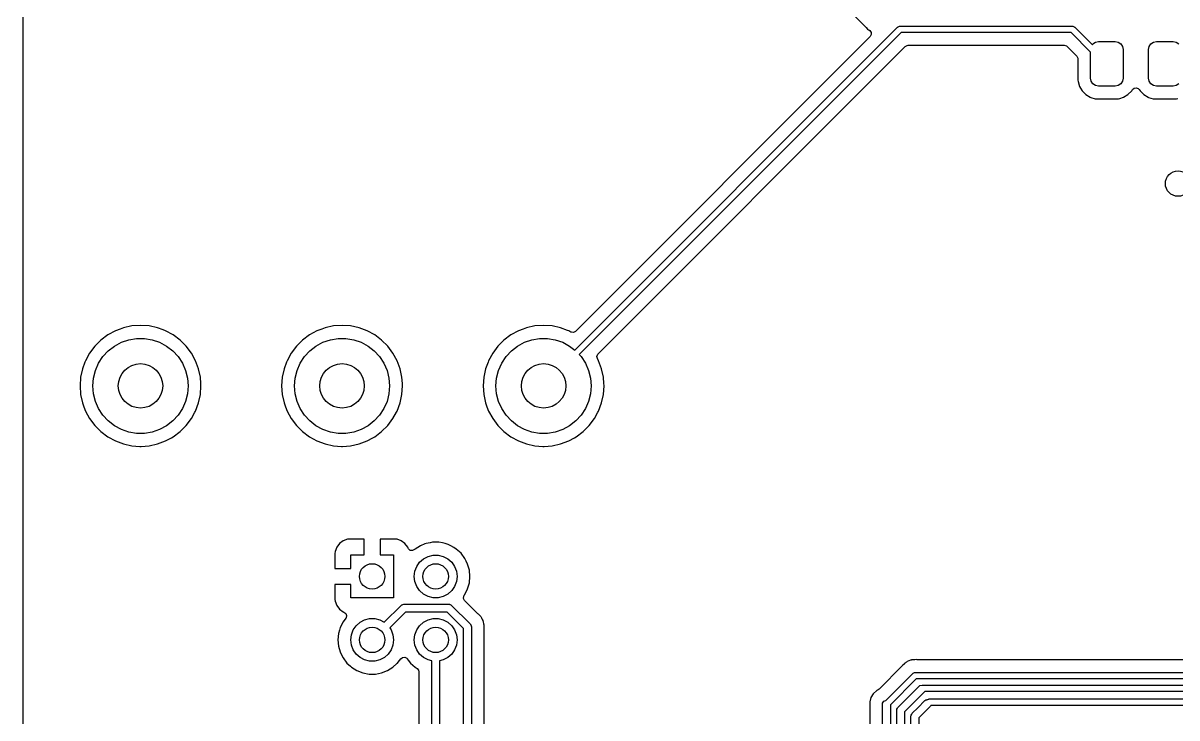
# Model space of a CAD drawing. Extents: x 0.71 to 7.56, y -5.16 to -0.79.
# Drawn here: x 0.709 to 2.14, y -2.38 to -1.519 of the extents above; entities that cross this region are included whole.
import ezdxf

# ---------------------------------------------------------------- set-up
doc = ezdxf.new("R2010")
doc.units = 0
doc.header["$MEASUREMENT"] = 0
doc.layers.add('BLACK', color=7, linetype='CONTINUOUS')

msp = doc.modelspace()

# ---------------------------------------------------------------- linework, layer by layer
at = {"layer": 'BLACK', "linetype": 'CONTINUOUS'}
for p, q in [((0.708721, -1.9685), (0.708694, -1.43684)), ((1.69656, -1.46644), (1.75434, -1.52422)), ((1.39314, -1.92413), (1.79348, -1.52379)), ((1.79789, -1.53051), (1.39865, -1.92975)), ((1.75434, -1.52422), (1.75605, -1.52604)), ((1.75605, -1.52604), (1.75746, -1.5269)), ((1.75746, -1.5269), (1.75767, -1.52704)), ((1.75767, -1.52704), (1.75904, -1.52808)), ((1.75904, -1.52808), (1.76067, -1.5303)), ((1.76067, -1.5303), (1.76085, -1.53304)), ((1.79348, -1.52379), (1.79376, -1.52365)), ((1.79376, -1.52365), (1.79395, -1.52339)), ((1.79395, -1.52339), (1.79482, -1.5231)), ((1.79482, -1.5231), (1.79564, -1.52269)), ((1.79564, -1.52269), (1.79596, -1.52274)), ((1.79596, -1.52274), (1.79626, -1.52264)), ((1.79626, -1.52264), (2.01033, -1.52264)), ((2.0087, -1.53051), (1.79789, -1.53051)), ((2.03287, -1.55468), (2.0087, -1.53051)), ((2.01033, -1.52264), (2.01064, -1.52274)), ((2.01064, -1.52274), (2.01095, -1.52269)), ((2.01095, -1.52269), (2.01177, -1.5231)), ((2.01177, -1.5231), (2.01265, -1.52339)), ((2.01265, -1.52339), (2.01284, -1.52365)), ((2.01284, -1.52365), (2.01312, -1.52379)), ((2.01312, -1.52379), (2.03503, -1.5457)), ((1.75954, -1.53543), (1.39403, -1.90094)), ((1.76085, -1.53304), (1.75954, -1.53543)), ((2.03503, -1.5457), (2.03576, -1.54462)), ((2.03576, -1.54462), (2.03895, -1.54248)), ((2.03895, -1.54248), (2.04272, -1.54173)), ((2.04272, -1.54173), (2.06339, -1.54173)), ((2.06339, -1.54173), (2.06715, -1.54248)), ((2.06715, -1.54248), (2.07035, -1.54462)), ((2.07035, -1.54462), (2.07248, -1.54781)), ((2.10547, -1.54781), (2.10761, -1.54462)), ((2.10761, -1.54462), (2.1108, -1.54248)), ((2.1108, -1.54248), (2.11457, -1.54173)), ((2.11457, -1.54173), (2.13524, -1.54173)), ((2.13524, -1.54173), (2.139, -1.54248)), ((2.139, -1.54248), (2.1422, -1.54462)), ((1.4219, -1.9288), (1.80299, -1.54771)), ((1.80299, -1.54771), (1.80541, -1.54639)), ((1.80541, -1.54639), (1.80644, -1.54628)), ((1.80644, -1.54628), (2.00015, -1.54628)), ((2.00015, -1.54628), (2.00279, -1.54705)), ((2.00279, -1.54705), (2.0036, -1.54771)), ((2.0036, -1.54771), (2.01568, -1.55978)), ((2.01568, -1.55978), (2.01699, -1.5622)), ((2.03287, -1.58701), (2.03287, -1.55468)), ((2.07248, -1.54781), (2.07323, -1.55157)), ((2.07323, -1.55157), (2.07323, -1.58701)), ((2.10472, -1.55157), (2.10547, -1.54781)), ((2.10472, -1.58701), (2.10472, -1.55157)), ((2.01699, -1.5622), (2.01711, -1.56324)), ((2.01711, -1.56324), (2.01711, -1.58959)), ((2.03362, -1.59077), (2.03287, -1.58701)), ((2.07323, -1.58701), (2.07248, -1.59077)), ((2.10547, -1.59077), (2.10472, -1.58701)), ((2.01711, -1.58959), (2.01722, -1.59105)), ((2.01722, -1.59105), (2.01722, -1.59105)), ((2.01722, -1.59105), (2.01903, -1.59726)), ((2.01903, -1.59726), (2.01903, -1.59726)), ((2.01903, -1.59726), (2.01903, -1.59726)), ((2.01903, -1.59726), (2.02027, -1.59936)), ((2.02027, -1.59936), (2.02232, -1.60283)), ((2.02232, -1.60283), (2.02232, -1.60283)), ((2.02232, -1.60283), (2.02689, -1.6074)), ((2.03576, -1.59397), (2.03362, -1.59077)), ((2.03895, -1.5961), (2.03576, -1.59397)), ((2.04272, -1.59685), (2.03895, -1.5961)), ((2.06339, -1.59685), (2.04272, -1.59685)), ((2.06715, -1.5961), (2.06339, -1.59685)), ((2.07035, -1.59397), (2.06715, -1.5961)), ((2.07248, -1.59077), (2.07035, -1.59397)), ((2.07921, -1.6074), (2.08378, -1.60283)), ((2.08378, -1.60283), (2.08477, -1.60115)), ((2.08477, -1.60115), (2.08678, -1.59928)), ((2.08678, -1.59928), (2.08949, -1.59878)), ((2.08949, -1.59878), (2.09203, -1.59983)), ((2.09203, -1.59983), (2.09318, -1.60115)), ((2.09318, -1.60115), (2.09417, -1.60283)), ((2.09417, -1.60283), (2.09417, -1.60283)), ((2.09417, -1.60283), (2.09875, -1.6074)), ((2.10761, -1.59397), (2.10547, -1.59077)), ((2.1108, -1.5961), (2.10761, -1.59397)), ((2.11457, -1.59685), (2.1108, -1.5961)), ((2.13524, -1.59685), (2.11457, -1.59685)), ((2.139, -1.5961), (2.13524, -1.59685)), ((2.1422, -1.59397), (2.139, -1.5961)), ((2.02689, -1.6074), (2.0269, -1.6074)), ((2.0269, -1.6074), (2.0269, -1.6074)), ((2.0269, -1.6074), (2.03246, -1.6107)), ((2.03246, -1.6107), (2.03298, -1.61085)), ((2.03298, -1.61085), (2.03868, -1.6125)), ((2.03868, -1.6125), (2.03868, -1.6125)), ((2.03868, -1.6125), (2.03868, -1.6125)), ((2.03868, -1.6125), (2.03916, -1.61254)), ((2.03916, -1.61254), (2.04013, -1.61262)), ((2.04013, -1.61262), (2.04013, -1.61262)), ((2.04013, -1.61262), (2.06597, -1.61262)), ((2.06597, -1.61262), (2.0667, -1.61256)), ((2.0667, -1.61256), (2.06742, -1.6125)), ((2.06742, -1.6125), (2.06906, -1.61203)), ((2.06742, -1.6125), (2.06742, -1.6125)), ((2.06742, -1.6125), (2.06742, -1.6125)), ((2.06906, -1.61203), (2.07364, -1.6107)), ((2.07364, -1.6107), (2.07921, -1.6074)), ((2.09875, -1.6074), (2.09875, -1.6074)), ((2.09875, -1.6074), (2.09875, -1.6074)), ((2.09875, -1.6074), (2.10432, -1.6107)), ((2.10432, -1.6107), (2.10483, -1.61085)), ((2.10483, -1.61085), (2.11053, -1.6125)), ((2.11053, -1.6125), (2.11053, -1.6125)), ((2.11053, -1.6125), (2.11053, -1.6125)), ((2.11053, -1.6125), (2.11101, -1.61254)), ((2.11101, -1.61254), (2.11198, -1.61262)), ((2.11198, -1.61262), (2.11198, -1.61262)), ((2.11198, -1.61262), (2.13782, -1.61262)), ((2.13782, -1.61262), (2.13855, -1.61256)), ((2.13855, -1.61256), (2.13927, -1.6125)), ((2.13927, -1.6125), (2.14091, -1.61203)), ((2.13927, -1.6125), (2.13927, -1.6125)), ((2.13927, -1.6125), (2.13927, -1.6125)), ((0.823169, -1.90027), (0.813775, -1.9054)), ((0.829075, -1.89807), (0.823169, -1.90027)), ((0.833197, -1.89653), (0.829075, -1.89807)), ((0.843655, -1.89425), (0.833197, -1.89653)), ((0.833197, -1.89653), (0.833197, -1.89653)), ((0.833197, -1.89653), (0.833197, -1.89653)), ((0.854331, -1.89349), (0.843655, -1.89425)), ((0.843655, -1.89425), (0.843655, -1.89425)), ((0.865006, -1.89425), (0.854331, -1.89349)), ((0.854331, -1.89349), (0.854331, -1.89349)), ((0.865007, -1.89425), (0.865006, -1.89425)), ((0.875464, -1.89653), (0.865007, -1.89425)), ((0.875465, -1.89653), (0.875464, -1.89653)), ((0.875464, -1.89653), (0.875464, -1.89653)), ((0.882321, -1.89909), (0.875465, -1.89653)), ((0.885493, -1.90027), (0.882321, -1.89909)), ((0.894886, -1.9054), (0.885493, -1.90027)), ((0.885493, -1.90027), (0.885493, -1.90027)), ((1.07317, -1.90027), (1.06378, -1.9054)), ((1.07908, -1.89807), (1.07317, -1.90027)), ((1.0832, -1.89653), (1.07908, -1.89807)), ((1.09365, -1.89425), (1.0832, -1.89653)), ((1.0832, -1.89653), (1.0832, -1.89653)), ((1.0832, -1.89653), (1.0832, -1.89653)), ((1.09366, -1.89425), (1.09365, -1.89425)), ((1.10433, -1.89349), (1.09366, -1.89425)), ((1.11501, -1.89425), (1.10433, -1.89349)), ((1.10433, -1.89349), (1.10433, -1.89349)), ((1.12546, -1.89653), (1.11501, -1.89425)), ((1.11501, -1.89425), (1.11501, -1.89425)), ((1.13232, -1.89909), (1.12546, -1.89653)), ((1.12546, -1.89653), (1.12546, -1.89653)), ((1.12546, -1.89653), (1.12546, -1.89653)), ((1.13549, -1.90027), (1.13232, -1.89909)), ((1.14489, -1.9054), (1.13549, -1.90027)), ((1.13549, -1.90027), (1.13549, -1.90027)), ((1.32317, -1.90027), (1.31378, -1.9054)), ((1.32908, -1.89807), (1.32317, -1.90027)), ((1.3332, -1.89653), (1.32908, -1.89807)), ((1.34365, -1.89425), (1.3332, -1.89653)), ((1.3332, -1.89653), (1.3332, -1.89653)), ((1.3332, -1.89653), (1.3332, -1.89653)), ((1.34366, -1.89425), (1.34365, -1.89425)), ((1.35433, -1.89349), (1.34366, -1.89425)), ((1.36501, -1.89425), (1.35433, -1.89349)), ((1.35433, -1.89349), (1.35433, -1.89349)), ((1.37546, -1.89653), (1.36501, -1.89425)), ((1.36501, -1.89425), (1.36501, -1.89425)), ((1.38399, -1.89971), (1.37546, -1.89653)), ((1.37546, -1.89653), (1.37546, -1.89653)), ((1.37546, -1.89653), (1.37546, -1.89653)), ((1.38549, -1.90027), (1.38399, -1.89971)), ((1.38824, -1.90177), (1.38549, -1.90027)), ((1.38887, -1.90206), (1.38824, -1.90177)), ((1.39162, -1.90225), (1.38887, -1.90206)), ((1.39403, -1.90094), (1.39162, -1.90225)), ((0.805207, -1.91181), (0.797639, -1.91938)), ((0.813775, -1.9054), (0.805207, -1.91181)), ((0.805207, -1.91181), (0.805207, -1.91181)), ((0.813775, -1.9054), (0.813775, -1.9054)), ((0.822031, -1.91906), (0.830609, -1.91442)), ((0.830609, -1.91442), (0.839834, -1.91126)), ((0.839834, -1.91126), (0.849454, -1.90965)), ((0.849454, -1.90965), (0.859207, -1.90965)), ((0.859207, -1.90965), (0.868828, -1.91126)), ((0.868828, -1.91126), (0.878053, -1.91442)), ((0.878053, -1.91442), (0.886631, -1.91906)), ((0.903454, -1.91181), (0.894886, -1.9054)), ((0.894886, -1.9054), (0.894886, -1.9054)), ((0.894886, -1.9054), (0.894886, -1.9054)), ((0.903455, -1.91181), (0.903454, -1.91181)), ((0.911022, -1.91938), (0.903455, -1.91181)), ((0.903455, -1.91181), (0.903455, -1.91181)), ((1.05521, -1.91181), (1.04764, -1.91938)), ((1.06378, -1.9054), (1.05521, -1.91181)), ((1.05521, -1.91181), (1.05521, -1.91181)), ((1.06378, -1.9054), (1.06378, -1.9054)), ((1.07203, -1.91906), (1.08061, -1.91442)), ((1.08061, -1.91442), (1.08983, -1.91126)), ((1.08983, -1.91126), (1.09945, -1.90965)), ((1.09945, -1.90965), (1.10921, -1.90965)), ((1.10921, -1.90965), (1.11883, -1.91126)), ((1.11883, -1.91126), (1.12805, -1.91442)), ((1.12805, -1.91442), (1.13663, -1.91906)), ((1.15345, -1.91181), (1.14489, -1.9054)), ((1.14489, -1.9054), (1.14489, -1.9054)), ((1.14489, -1.9054), (1.14489, -1.9054)), ((1.16102, -1.91938), (1.15345, -1.91181)), ((1.15345, -1.91181), (1.15345, -1.91181)), ((1.15345, -1.91181), (1.15345, -1.91181)), ((1.30521, -1.91181), (1.29764, -1.91938)), ((1.31378, -1.9054), (1.30521, -1.91181)), ((1.30521, -1.91181), (1.30521, -1.91181)), ((1.31378, -1.9054), (1.31378, -1.9054)), ((1.32203, -1.91906), (1.33061, -1.91442)), ((1.33061, -1.91442), (1.33983, -1.91126)), ((1.33983, -1.91126), (1.34945, -1.90965)), ((1.34945, -1.90965), (1.35921, -1.90965)), ((1.35921, -1.90965), (1.36883, -1.91126)), ((1.36883, -1.91126), (1.37805, -1.91442)), ((1.37805, -1.91442), (1.38663, -1.91906)), ((0.791225, -1.92795), (0.786096, -1.93734)), ((0.797639, -1.91938), (0.791225, -1.92795)), ((0.791225, -1.92795), (0.791225, -1.92795)), ((0.797639, -1.91938), (0.797639, -1.91938)), ((0.807728, -1.93223), (0.814334, -1.92506)), ((0.814334, -1.92506), (0.822031, -1.91906)), ((0.886631, -1.91906), (0.894328, -1.92506)), ((0.894328, -1.92506), (0.900934, -1.93223)), ((0.917436, -1.92795), (0.911022, -1.91938)), ((0.911022, -1.91938), (0.911022, -1.91938)), ((0.911022, -1.91938), (0.911022, -1.91938)), ((0.917437, -1.92795), (0.917436, -1.92795)), ((0.922566, -1.93734), (0.917437, -1.92795)), ((0.917437, -1.92795), (0.917437, -1.92795)), ((1.04122, -1.92795), (1.0361, -1.93734)), ((1.04764, -1.91938), (1.04122, -1.92795)), ((1.04122, -1.92795), (1.04122, -1.92795)), ((1.04764, -1.91938), (1.04764, -1.91938)), ((1.05773, -1.93223), (1.06433, -1.92506)), ((1.06433, -1.92506), (1.07203, -1.91906)), ((1.13663, -1.91906), (1.14433, -1.92506)), ((1.14433, -1.92506), (1.15093, -1.93223)), ((1.16744, -1.92795), (1.16102, -1.91938)), ((1.16102, -1.91938), (1.16102, -1.91938)), ((1.16102, -1.91938), (1.16102, -1.91938)), ((1.17257, -1.93734), (1.16744, -1.92795)), ((1.16744, -1.92795), (1.16744, -1.92795)), ((1.16744, -1.92795), (1.16744, -1.92795)), ((1.29122, -1.92795), (1.2861, -1.93734)), ((1.29764, -1.91938), (1.29122, -1.92795)), ((1.29122, -1.92795), (1.29122, -1.92795)), ((1.29764, -1.91938), (1.29764, -1.91938)), ((1.30773, -1.93223), (1.31433, -1.92506)), ((1.31433, -1.92506), (1.32203, -1.91906)), ((1.38663, -1.91906), (1.39314, -1.92413)), ((1.39865, -1.92975), (1.40093, -1.93223)), ((1.42048, -1.93191), (1.42144, -1.92933)), ((1.42107, -1.93459), (1.42048, -1.93191)), ((1.42144, -1.92933), (1.4219, -1.9288)), ((0.785479, -1.939), (0.782355, -1.94737)), ((0.786096, -1.93734), (0.785479, -1.939)), ((0.798475, -1.94933), (0.802393, -1.9404)), ((0.802393, -1.9404), (0.807728, -1.93223)), ((0.900934, -1.93223), (0.906268, -1.9404)), ((0.906268, -1.9404), (0.910186, -1.94933)), ((0.926306, -1.94737), (0.922566, -1.93734)), ((0.922566, -1.93734), (0.922566, -1.93734)), ((0.922566, -1.93734), (0.922566, -1.93734)), ((1.03548, -1.939), (1.03236, -1.94737)), ((1.0361, -1.93734), (1.03548, -1.939)), ((1.04848, -1.94933), (1.05239, -1.9404)), ((1.05239, -1.9404), (1.05773, -1.93223)), ((1.15093, -1.93223), (1.15627, -1.9404)), ((1.15627, -1.9404), (1.16019, -1.94933)), ((1.17631, -1.94737), (1.17257, -1.93734)), ((1.17257, -1.93734), (1.17257, -1.93734)), ((1.17257, -1.93734), (1.17257, -1.93734)), ((1.28548, -1.939), (1.28236, -1.94737)), ((1.2861, -1.93734), (1.28548, -1.939)), ((1.29848, -1.94933), (1.30239, -1.9404)), ((1.30239, -1.9404), (1.30773, -1.93223)), ((1.40093, -1.93223), (1.40627, -1.9404)), ((1.40627, -1.9404), (1.41019, -1.94933)), ((1.42257, -1.93734), (1.42107, -1.93459)), ((1.42631, -1.94737), (1.42257, -1.93734)), ((1.42257, -1.93734), (1.42257, -1.93734)), ((1.42257, -1.93734), (1.42257, -1.93734)), ((0.78008, -1.95783), (0.779317, -1.9685)), ((0.782355, -1.94737), (0.78008, -1.95783)), ((0.78008, -1.95783), (0.78008, -1.95783)), ((0.782355, -1.94737), (0.782355, -1.94737)), ((0.782355, -1.94737), (0.782355, -1.94737)), ((0.795276, -1.9685), (0.796081, -1.95878)), ((0.796081, -1.95878), (0.798475, -1.94933)), ((0.910186, -1.94933), (0.91258, -1.95878)), ((0.91258, -1.95878), (0.913386, -1.9685)), ((0.928581, -1.95783), (0.926306, -1.94737)), ((0.929134, -1.96555), (0.928581, -1.95783)), ((1.03008, -1.95783), (1.02932, -1.9685)), ((1.03236, -1.94737), (1.03008, -1.95783)), ((1.03008, -1.95783), (1.03008, -1.95783)), ((1.03236, -1.94737), (1.03236, -1.94737)), ((1.03236, -1.94737), (1.03236, -1.94737)), ((1.04528, -1.9685), (1.04608, -1.95878)), ((1.04608, -1.95878), (1.04848, -1.94933)), ((1.16019, -1.94933), (1.16258, -1.95878)), ((1.16258, -1.95878), (1.16339, -1.9685)), ((1.17858, -1.95783), (1.17631, -1.94737)), ((1.17913, -1.96555), (1.17858, -1.95783)), ((1.28008, -1.95783), (1.27932, -1.9685)), ((1.28236, -1.94737), (1.28008, -1.95783)), ((1.28008, -1.95783), (1.28008, -1.95783)), ((1.28236, -1.94737), (1.28236, -1.94737)), ((1.28236, -1.94737), (1.28236, -1.94737)), ((1.29528, -1.9685), (1.29608, -1.95878)), ((1.29608, -1.95878), (1.29848, -1.94933)), ((1.41019, -1.94933), (1.41258, -1.95878)), ((1.41258, -1.95878), (1.41339, -1.9685)), ((1.42858, -1.95783), (1.42631, -1.94737)), ((1.42913, -1.96555), (1.42858, -1.95783)), ((0.708762, -2.77289), (0.708721, -1.9685)), ((0.779317, -1.9685), (0.779317, -1.9685)), ((0.779317, -1.9685), (0.78008, -1.97918)), ((0.796081, -1.97822), (0.795276, -1.9685)), ((0.913386, -1.9685), (0.91258, -1.97822)), ((0.928581, -1.97918), (0.929345, -1.9685)), ((0.92932, -1.96816), (0.929134, -1.96555)), ((0.929345, -1.9685), (0.92932, -1.96816)), ((0.929345, -1.9685), (0.929345, -1.9685)), ((1.02932, -1.9685), (1.02932, -1.9685)), ((1.02932, -1.9685), (1.03008, -1.97918)), ((1.04608, -1.97822), (1.04528, -1.9685)), ((1.16339, -1.9685), (1.16258, -1.97822)), ((1.17858, -1.97918), (1.17934, -1.9685)), ((1.17932, -1.96816), (1.17913, -1.96555)), ((1.17934, -1.9685), (1.17932, -1.96816)), ((1.27932, -1.9685), (1.27932, -1.9685)), ((1.27932, -1.9685), (1.28008, -1.97918)), ((1.29608, -1.97822), (1.29528, -1.9685)), ((1.41339, -1.9685), (1.41258, -1.97822)), ((1.42858, -1.97918), (1.42934, -1.9685)), ((1.42932, -1.96816), (1.42913, -1.96555)), ((1.42934, -1.9685), (1.42932, -1.96816)), ((0.78008, -1.97918), (0.78008, -1.97918)), ((0.78008, -1.97918), (0.782355, -1.98964)), ((0.798475, -1.98768), (0.796081, -1.97822)), ((0.802393, -1.99661), (0.798475, -1.98768)), ((0.910186, -1.98768), (0.906268, -1.99661)), ((0.91258, -1.97822), (0.910186, -1.98768)), ((0.926306, -1.98964), (0.928581, -1.97918)), ((1.03008, -1.97918), (1.03008, -1.97918)), ((1.03008, -1.97918), (1.03236, -1.98964)), ((1.04848, -1.98768), (1.04608, -1.97822)), ((1.05239, -1.99661), (1.04848, -1.98768)), ((1.16019, -1.98768), (1.15627, -1.99661)), ((1.16258, -1.97822), (1.16019, -1.98768)), ((1.17631, -1.98964), (1.17858, -1.97918)), ((1.28008, -1.97918), (1.28008, -1.97918)), ((1.28008, -1.97918), (1.28236, -1.98964)), ((1.29848, -1.98768), (1.29608, -1.97822)), ((1.30239, -1.99661), (1.29848, -1.98768)), ((1.41019, -1.98768), (1.40627, -1.99661)), ((1.41258, -1.97822), (1.41019, -1.98768)), ((1.42631, -1.98964), (1.42858, -1.97918)), ((0.782355, -1.98964), (0.782355, -1.98964)), ((0.782355, -1.98964), (0.784127, -1.99439)), ((0.784127, -1.99439), (0.786096, -1.99967)), ((0.786096, -1.99967), (0.791225, -2.00906)), ((0.807728, -2.00478), (0.802393, -1.99661)), ((0.906268, -1.99661), (0.900934, -2.00478)), ((0.917436, -2.00906), (0.921755, -2.00115)), ((0.921755, -2.00115), (0.922566, -1.99967)), ((0.922566, -1.99967), (0.926306, -1.98964)), ((0.922566, -1.99967), (0.922566, -1.99967)), ((0.922566, -1.99967), (0.922566, -1.99967)), ((1.03236, -1.98964), (1.03236, -1.98964)), ((1.03236, -1.98964), (1.03413, -1.99439)), ((1.03413, -1.99439), (1.0361, -1.99967)), ((1.0361, -1.99967), (1.04122, -2.00906)), ((1.05773, -2.00478), (1.05239, -1.99661)), ((1.15627, -1.99661), (1.15093, -2.00478)), ((1.16744, -2.00906), (1.17175, -2.00115)), ((1.17175, -2.00115), (1.17257, -1.99967)), ((1.17257, -1.99967), (1.17631, -1.98964)), ((1.17257, -1.99967), (1.17257, -1.99967)), ((1.17257, -1.99967), (1.17257, -1.99967)), ((1.28236, -1.98964), (1.28236, -1.98964)), ((1.28236, -1.98964), (1.28413, -1.99439)), ((1.28413, -1.99439), (1.2861, -1.99967)), ((1.2861, -1.99967), (1.29122, -2.00906)), ((1.30773, -2.00478), (1.30239, -1.99661)), ((1.40627, -1.99661), (1.40093, -2.00478)), ((1.41744, -2.00906), (1.42175, -2.00115)), ((1.42175, -2.00115), (1.42257, -1.99967)), ((1.42257, -1.99967), (1.42631, -1.98964)), ((1.42257, -1.99967), (1.42257, -1.99967)), ((1.42257, -1.99967), (1.42257, -1.99967)), ((0.791225, -2.00906), (0.791225, -2.00906)), ((0.791225, -2.00906), (0.791225, -2.00906)), ((0.791225, -2.00906), (0.797639, -2.01763)), ((0.797639, -2.01763), (0.797639, -2.01763)), ((0.797639, -2.01763), (0.797639, -2.01763)), ((0.797639, -2.01763), (0.805207, -2.0252)), ((0.814334, -2.01195), (0.807728, -2.00478)), ((0.822031, -2.01794), (0.814334, -2.01195)), ((0.830609, -2.02259), (0.822031, -2.01794)), ((0.886631, -2.01794), (0.878053, -2.02259)), ((0.894328, -2.01195), (0.886631, -2.01794)), ((0.900934, -2.00478), (0.894328, -2.01195)), ((0.903454, -2.0252), (0.911022, -2.01763)), ((0.911022, -2.01763), (0.917436, -2.00906)), ((1.04122, -2.00906), (1.04122, -2.00906)), ((1.04122, -2.00906), (1.04122, -2.00906)), ((1.04122, -2.00906), (1.04764, -2.01763)), ((1.04764, -2.01763), (1.04764, -2.01763)), ((1.04764, -2.01763), (1.04764, -2.01763)), ((1.04764, -2.01763), (1.05521, -2.0252)), ((1.06433, -2.01195), (1.05773, -2.00478)), ((1.07203, -2.01794), (1.06433, -2.01195)), ((1.08061, -2.02259), (1.07203, -2.01794)), ((1.13663, -2.01794), (1.12805, -2.02259)), ((1.14433, -2.01195), (1.13663, -2.01794)), ((1.15093, -2.00478), (1.14433, -2.01195)), ((1.15345, -2.0252), (1.16102, -2.01763)), ((1.16102, -2.01763), (1.16744, -2.00906)), ((1.29122, -2.00906), (1.29122, -2.00906)), ((1.29122, -2.00906), (1.29122, -2.00906)), ((1.29122, -2.00906), (1.29764, -2.01763)), ((1.29764, -2.01763), (1.29764, -2.01763)), ((1.29764, -2.01763), (1.29764, -2.01763)), ((1.29764, -2.01763), (1.30521, -2.0252)), ((1.31433, -2.01195), (1.30773, -2.00478)), ((1.32203, -2.01794), (1.31433, -2.01195)), ((1.33061, -2.02259), (1.32203, -2.01794)), ((1.38663, -2.01794), (1.37805, -2.02259)), ((1.39433, -2.01195), (1.38663, -2.01794)), ((1.40093, -2.00478), (1.39433, -2.01195)), ((1.40345, -2.0252), (1.41102, -2.01763)), ((1.41102, -2.01763), (1.41744, -2.00906)), ((0.805207, -2.0252), (0.805207, -2.0252)), ((0.805207, -2.0252), (0.805207, -2.0252)), ((0.805207, -2.0252), (0.813775, -2.03161)), ((0.813775, -2.03161), (0.813775, -2.03161)), ((0.813775, -2.03161), (0.813775, -2.03161)), ((0.813775, -2.03161), (0.823169, -2.03674)), ((0.839834, -2.02575), (0.830609, -2.02259)), ((0.849454, -2.02736), (0.839834, -2.02575)), ((0.859207, -2.02736), (0.849454, -2.02736)), ((0.868828, -2.02575), (0.859207, -2.02736)), ((0.878053, -2.02259), (0.868828, -2.02575)), ((0.892723, -2.03279), (0.894886, -2.03161)), ((0.894886, -2.03161), (0.903454, -2.0252)), ((1.05521, -2.0252), (1.05521, -2.0252)), ((1.05521, -2.0252), (1.05521, -2.0252)), ((1.05521, -2.0252), (1.06378, -2.03161)), ((1.06378, -2.03161), (1.06378, -2.03161)), ((1.06378, -2.03161), (1.06378, -2.03161)), ((1.06378, -2.03161), (1.07317, -2.03674)), ((1.08983, -2.02575), (1.08061, -2.02259)), ((1.09945, -2.02736), (1.08983, -2.02575)), ((1.10921, -2.02736), (1.09945, -2.02736)), ((1.11883, -2.02575), (1.10921, -2.02736)), ((1.12805, -2.02259), (1.11883, -2.02575)), ((1.14272, -2.03279), (1.14489, -2.03161)), ((1.14489, -2.03161), (1.15345, -2.0252)), ((1.30521, -2.0252), (1.30521, -2.0252)), ((1.30521, -2.0252), (1.30521, -2.0252)), ((1.30521, -2.0252), (1.31378, -2.03161)), ((1.31378, -2.03161), (1.31378, -2.03161)), ((1.31378, -2.03161), (1.31378, -2.03161)), ((1.31378, -2.03161), (1.32317, -2.03674)), ((1.33983, -2.02575), (1.33061, -2.02259)), ((1.34945, -2.02736), (1.33983, -2.02575)), ((1.35921, -2.02736), (1.34945, -2.02736)), ((1.36883, -2.02575), (1.35921, -2.02736)), ((1.37805, -2.02259), (1.36883, -2.02575)), ((1.39272, -2.03279), (1.39489, -2.03161)), ((1.39489, -2.03161), (1.40345, -2.0252)), ((0.823169, -2.03674), (0.823169, -2.03674)), ((0.823169, -2.03674), (0.823169, -2.03674)), ((0.823169, -2.03674), (0.823169, -2.03674)), ((0.823169, -2.03674), (0.833197, -2.04048)), ((0.833197, -2.04048), (0.843655, -2.04275)), ((0.843655, -2.04275), (0.853567, -2.04346)), ((0.853567, -2.04346), (0.854331, -2.04352)), ((0.854331, -2.04352), (0.855043, -2.04347)), ((0.854331, -2.04352), (0.854331, -2.04352)), ((0.854331, -2.04352), (0.854331, -2.04352)), ((0.855043, -2.04347), (0.865006, -2.04275)), ((0.865006, -2.04275), (0.875465, -2.04048)), ((0.875465, -2.04048), (0.885493, -2.03674)), ((0.885493, -2.03674), (0.892723, -2.03279)), ((0.885493, -2.03674), (0.885493, -2.03674)), ((0.885493, -2.03674), (0.885493, -2.03674)), ((1.07317, -2.03674), (1.07317, -2.03674)), ((1.07317, -2.03674), (1.07317, -2.03674)), ((1.07317, -2.03674), (1.07317, -2.03674)), ((1.07317, -2.03674), (1.0832, -2.04048)), ((1.0832, -2.04048), (1.09366, -2.04275)), ((1.09366, -2.04275), (1.10357, -2.04346)), ((1.10357, -2.04346), (1.10433, -2.04352)), ((1.10433, -2.04352), (1.10504, -2.04347)), ((1.10433, -2.04352), (1.10433, -2.04352)), ((1.10433, -2.04352), (1.10433, -2.04352)), ((1.10504, -2.04347), (1.11501, -2.04275)), ((1.11501, -2.04275), (1.12546, -2.04048)), ((1.12546, -2.04048), (1.13549, -2.03674)), ((1.13549, -2.03674), (1.14272, -2.03279)), ((1.13549, -2.03674), (1.13549, -2.03674)), ((1.13549, -2.03674), (1.13549, -2.03674)), ((1.32317, -2.03674), (1.32317, -2.03674)), ((1.32317, -2.03674), (1.32317, -2.03674)), ((1.32317, -2.03674), (1.32317, -2.03674)), ((1.32317, -2.03674), (1.3332, -2.04048)), ((1.3332, -2.04048), (1.34366, -2.04275)), ((1.34366, -2.04275), (1.35357, -2.04346)), ((1.35357, -2.04346), (1.35433, -2.04352)), ((1.35433, -2.04352), (1.35504, -2.04347)), ((1.35433, -2.04352), (1.35433, -2.04352)), ((1.35433, -2.04352), (1.35433, -2.04352)), ((1.35504, -2.04347), (1.36501, -2.04275)), ((1.36501, -2.04275), (1.37546, -2.04048)), ((1.37546, -2.04048), (1.38549, -2.03674)), ((1.38549, -2.03674), (1.39272, -2.03279)), ((1.38549, -2.03674), (1.38549, -2.03674)), ((1.38549, -2.03674), (1.38549, -2.03674)), ((1.10563, -2.16069), (1.10109, -2.16409)), ((1.11093, -2.15872), (1.10563, -2.16069)), ((1.10563, -2.16069), (1.10563, -2.16069)), ((1.11327, -2.15846), (1.11093, -2.15872)), ((1.11093, -2.15872), (1.11093, -2.15872)), ((1.13189, -2.15846), (1.11327, -2.15846)), ((1.13189, -2.17815), (1.13189, -2.15846)), ((1.17019, -2.15846), (1.15157, -2.15846)), ((1.15157, -2.15846), (1.15157, -2.17815)), ((1.17253, -2.15872), (1.17019, -2.15846)), ((1.17784, -2.16069), (1.17253, -2.15872)), ((1.17253, -2.15872), (1.17253, -2.15872)), ((1.18237, -2.16409), (1.17784, -2.16069)), ((1.17784, -2.16069), (1.17784, -2.16069)), ((1.09572, -2.17392), (1.09547, -2.17627)), ((1.0977, -2.16862), (1.09572, -2.17392)), ((1.09572, -2.17392), (1.09572, -2.17392)), ((1.10109, -2.16409), (1.0977, -2.16862)), ((1.0977, -2.16862), (1.0977, -2.16862)), ((1.10109, -2.16409), (1.10109, -2.16409)), ((1.18576, -2.16862), (1.18237, -2.16409)), ((1.18237, -2.16409), (1.18237, -2.16409)), ((1.18615, -2.16965), (1.18576, -2.16862)), ((1.18576, -2.16862), (1.18576, -2.16862)), ((1.18668, -2.17069), (1.18615, -2.16965)), ((1.18881, -2.17243), (1.18668, -2.17069)), ((1.19154, -2.17276), (1.18881, -2.17243)), ((1.19401, -2.17155), (1.19154, -2.17276)), ((1.19485, -2.17079), (1.19401, -2.17155)), ((1.20152, -2.16666), (1.19485, -2.17079)), ((1.20704, -2.16452), (1.20152, -2.16666)), ((1.20152, -2.16666), (1.20152, -2.16666)), ((1.20884, -2.16382), (1.20704, -2.16452)), ((1.21349, -2.16295), (1.20884, -2.16382)), ((1.20884, -2.16382), (1.20884, -2.16382)), ((1.20884, -2.16382), (1.20884, -2.16382)), ((1.21655, -2.16238), (1.21349, -2.16295)), ((1.2244, -2.16238), (1.21655, -2.16238)), ((1.22888, -2.16322), (1.2244, -2.16238)), ((1.23211, -2.16382), (1.22888, -2.16322)), ((1.23587, -2.16528), (1.23211, -2.16382)), ((1.23211, -2.16382), (1.23211, -2.16382)), ((1.23943, -2.16666), (1.23587, -2.16528)), ((1.24294, -2.16883), (1.23943, -2.16666)), ((1.23943, -2.16666), (1.23943, -2.16666)), ((1.2461, -2.17079), (1.24294, -2.16883)), ((1.2519, -2.17608), (1.2461, -2.17079)), ((1.2461, -2.17079), (1.2461, -2.17079)), ((1.09547, -2.17627), (1.09547, -2.19488)), ((1.11516, -2.19488), (1.11516, -2.17815)), ((1.11516, -2.17815), (1.13189, -2.17815)), ((1.15157, -2.17815), (1.16831, -2.17815)), ((1.16831, -2.17815), (1.16831, -2.2313)), ((1.19694, -2.19237), (1.20058, -2.1871)), ((1.20058, -2.1871), (1.20538, -2.18285)), ((1.20538, -2.18285), (1.21105, -2.17988)), ((1.21105, -2.17988), (1.21727, -2.17834)), ((1.21727, -2.17834), (1.22368, -2.17834)), ((1.22368, -2.17834), (1.2299, -2.17988)), ((1.2299, -2.17988), (1.23557, -2.18285)), ((1.23557, -2.18285), (1.24036, -2.1871)), ((1.24036, -2.1871), (1.244, -2.19237)), ((1.25663, -2.18234), (1.2519, -2.17608)), ((1.25836, -2.18583), (1.25663, -2.18234)), ((1.25663, -2.18234), (1.25663, -2.18234)), ((1.26012, -2.18936), (1.25836, -2.18583)), ((1.26227, -2.19691), (1.26012, -2.18936)), ((1.09547, -2.19488), (1.11516, -2.19488)), ((1.1939, -2.20472), (1.19467, -2.19836)), ((1.19467, -2.19836), (1.19694, -2.19237)), ((1.244, -2.19237), (1.24628, -2.19836)), ((1.24628, -2.19836), (1.24705, -2.20472)), ((1.263, -2.20472), (1.26227, -2.19691)), ((1.11516, -2.21457), (1.09547, -2.21457)), ((1.09547, -2.21457), (1.09547, -2.23318)), ((1.11516, -2.2313), (1.11516, -2.21457)), ((1.19467, -2.21108), (1.1939, -2.20472)), ((1.19694, -2.21707), (1.19467, -2.21108)), ((1.20058, -2.22235), (1.19694, -2.21707)), ((1.244, -2.21707), (1.24036, -2.22235)), ((1.24628, -2.21108), (1.244, -2.21707)), ((1.24705, -2.20472), (1.24628, -2.21108)), ((1.26012, -2.22009), (1.26227, -2.21254)), ((1.26227, -2.21254), (1.263, -2.20472)), ((1.16831, -2.2313), (1.11516, -2.2313)), ((1.20538, -2.2266), (1.20058, -2.22235)), ((1.21105, -2.22957), (1.20538, -2.2266)), ((1.21727, -2.23111), (1.21105, -2.22957)), ((1.22368, -2.23111), (1.21727, -2.23111)), ((1.2299, -2.22957), (1.22368, -2.23111)), ((1.23557, -2.2266), (1.2299, -2.22957)), ((1.24036, -2.22235), (1.23557, -2.2266)), ((1.25505, -2.23201), (1.25525, -2.22927)), ((1.25637, -2.23443), (1.25505, -2.23201)), ((1.25525, -2.22927), (1.25593, -2.22803)), ((1.25593, -2.22803), (1.25663, -2.22711)), ((1.25663, -2.22711), (1.26012, -2.22009)), ((1.09547, -2.23318), (1.09572, -2.23553)), ((1.09572, -2.23553), (1.09572, -2.23553)), ((1.09572, -2.23553), (1.0977, -2.24083)), ((1.0977, -2.24083), (1.0977, -2.24083)), ((1.0977, -2.24083), (1.10109, -2.24536)), ((1.10109, -2.24536), (1.10109, -2.24536)), ((1.10109, -2.24536), (1.10563, -2.24875)), ((1.15671, -2.26153), (1.17762, -2.24061)), ((1.17762, -2.24061), (1.17833, -2.24009)), ((1.17833, -2.24009), (1.17844, -2.23995)), ((1.17844, -2.23995), (1.17854, -2.23992)), ((1.17854, -2.23992), (1.17874, -2.23978)), ((1.17874, -2.23978), (1.17993, -2.23952)), ((1.17993, -2.23952), (1.1811, -2.23917)), ((1.1811, -2.23917), (1.23678, -2.23917)), ((1.23678, -2.23917), (1.23765, -2.2393)), ((1.23765, -2.2393), (1.23783, -2.23929)), ((1.23783, -2.23929), (1.23792, -2.23934)), ((1.23792, -2.23934), (1.23817, -2.23937)), ((1.23817, -2.23937), (1.23919, -2.24003)), ((1.23919, -2.24003), (1.24026, -2.24061)), ((1.24026, -2.24061), (1.26332, -2.26368)), ((1.27292, -2.25098), (1.25637, -2.23443)), ((1.10558, -2.26108), (1.10208, -2.2681)), ((1.1089, -2.25668), (1.10558, -2.26108)), ((1.10558, -2.26108), (1.10558, -2.26108)), ((1.10563, -2.24875), (1.10563, -2.24875)), ((1.10563, -2.24875), (1.10671, -2.24916)), ((1.10671, -2.24916), (1.10892, -2.25081)), ((1.10929, -2.25607), (1.1089, -2.25668)), ((1.10892, -2.25081), (1.10988, -2.25339)), ((1.10988, -2.25339), (1.10929, -2.25607)), ((1.12664, -2.26159), (1.13231, -2.25862)), ((1.13231, -2.25862), (1.13853, -2.25708)), ((1.13853, -2.25708), (1.14494, -2.25708)), ((1.14494, -2.25708), (1.15116, -2.25862)), ((1.15116, -2.25862), (1.15671, -2.26153)), ((1.18314, -2.24902), (1.16354, -2.26862)), ((1.23474, -2.24902), (1.18314, -2.24902)), ((1.20538, -2.26159), (1.21105, -2.25862)), ((1.21105, -2.25862), (1.21727, -2.25708)), ((1.21727, -2.25708), (1.22368, -2.25708)), ((1.22368, -2.25708), (1.2299, -2.25862)), ((1.2299, -2.25862), (1.23557, -2.26159)), ((1.25492, -2.2692), (1.23474, -2.24902)), ((1.27356, -2.25152), (1.27292, -2.25098)), ((1.2741, -2.25189), (1.27356, -2.25152)), ((1.27514, -2.25318), (1.2741, -2.25189)), ((1.27531, -2.25337), (1.27514, -2.25318)), ((1.27648, -2.25454), (1.27531, -2.25337)), ((1.2768, -2.25511), (1.27648, -2.25454)), ((1.27648, -2.25454), (1.27648, -2.25454)), ((1.27727, -2.2558), (1.2768, -2.25511)), ((1.27769, -2.25631), (1.27727, -2.2558)), ((1.27822, -2.25754), (1.27769, -2.25631)), ((1.27835, -2.25783), (1.27822, -2.25754)), ((1.27846, -2.25805), (1.27835, -2.25783)), ((1.27927, -2.2595), (1.27846, -2.25805)), ((1.27943, -2.26013), (1.27927, -2.2595)), ((1.27969, -2.26092), (1.27943, -2.26013)), ((1.27995, -2.26152), (1.27969, -2.26092)), ((1.09996, -2.27554), (1.09993, -2.27565)), ((1.10119, -2.27124), (1.09996, -2.27554)), ((1.10208, -2.2681), (1.10119, -2.27124)), ((1.11593, -2.2771), (1.1182, -2.27111)), ((1.1182, -2.27111), (1.12184, -2.26584)), ((1.12184, -2.26584), (1.12664, -2.26159)), ((1.16354, -2.26862), (1.16526, -2.27111)), ((1.16526, -2.27111), (1.16753, -2.2771)), ((1.19467, -2.2771), (1.19694, -2.27111)), ((1.19694, -2.27111), (1.20058, -2.26584)), ((1.20058, -2.26584), (1.20538, -2.26159)), ((1.23557, -2.26159), (1.24036, -2.26584)), ((1.24036, -2.26584), (1.244, -2.27111)), ((1.244, -2.27111), (1.24628, -2.2771)), ((1.25492, -2.44488), (1.25492, -2.2692)), ((1.26332, -2.26368), (1.26385, -2.26438)), ((1.26385, -2.26438), (1.26398, -2.2645)), ((1.26398, -2.2645), (1.26401, -2.2646)), ((1.26401, -2.2646), (1.26416, -2.2648)), ((1.26416, -2.2648), (1.26442, -2.26599)), ((1.26442, -2.26599), (1.26476, -2.26716)), ((1.26476, -2.26716), (1.26476, -2.44284)), ((1.28018, -2.26317), (1.27995, -2.26152)), ((1.28022, -2.26341), (1.28018, -2.26317)), ((1.28037, -2.26401), (1.28022, -2.26341)), ((1.28062, -2.26502), (1.28037, -2.26401)), ((1.28053, -2.26751), (1.28054, -2.26723)), ((1.28053, -2.43112), (1.28053, -2.26751)), ((1.28054, -2.26723), (1.28062, -2.26502)), ((1.09993, -2.27565), (1.09921, -2.28346)), ((1.09921, -2.28346), (1.09921, -2.28346)), ((1.09921, -2.28346), (1.09993, -2.29128)), ((1.11516, -2.28346), (1.11593, -2.2771)), ((1.11593, -2.28982), (1.11516, -2.28346)), ((1.1182, -2.29581), (1.11593, -2.28982)), ((1.16753, -2.28982), (1.16526, -2.29581)), ((1.16753, -2.2771), (1.16831, -2.28346)), ((1.16831, -2.28346), (1.16753, -2.28982)), ((1.1939, -2.28346), (1.19467, -2.2771)), ((1.19467, -2.28982), (1.1939, -2.28346)), ((1.19694, -2.29581), (1.19467, -2.28982)), ((1.24628, -2.28982), (1.244, -2.29581)), ((1.24628, -2.2771), (1.24705, -2.28346)), ((1.24705, -2.28346), (1.24628, -2.28982)), ((1.09993, -2.29128), (1.09993, -2.29128)), ((1.09993, -2.29128), (1.09993, -2.29128)), ((1.09993, -2.29128), (1.10186, -2.29806)), ((1.10186, -2.29806), (1.10208, -2.29883)), ((1.10208, -2.29883), (1.10558, -2.30585)), ((1.12184, -2.30109), (1.1182, -2.29581)), ((1.12664, -2.30534), (1.12184, -2.30109)), ((1.16162, -2.30109), (1.15683, -2.30534)), ((1.16526, -2.29581), (1.16162, -2.30109)), ((1.20058, -2.30109), (1.19694, -2.29581)), ((1.20538, -2.30534), (1.20058, -2.30109)), ((1.24036, -2.30109), (1.23557, -2.30534)), ((1.244, -2.29581), (1.24036, -2.30109)), ((1.10558, -2.30585), (1.10558, -2.30585)), ((1.10558, -2.30585), (1.11031, -2.31211)), ((1.11031, -2.31211), (1.11472, -2.31613)), ((1.11472, -2.31613), (1.11611, -2.3174)), ((1.11611, -2.3174), (1.12278, -2.32153)), ((1.13231, -2.30831), (1.12664, -2.30534)), ((1.13853, -2.30985), (1.13231, -2.30831)), ((1.14494, -2.30985), (1.13853, -2.30985)), ((1.15116, -2.30831), (1.14494, -2.30985)), ((1.15683, -2.30534), (1.15116, -2.30831)), ((1.16069, -2.32153), (1.16736, -2.3174)), ((1.16736, -2.3174), (1.17238, -2.31283)), ((1.17238, -2.31283), (1.17316, -2.31211)), ((1.17316, -2.31211), (1.17399, -2.31101)), ((1.17399, -2.31101), (1.17721, -2.30675)), ((1.17721, -2.30675), (1.17942, -2.30511)), ((1.17942, -2.30511), (1.18216, -2.30493)), ((1.18216, -2.30493), (1.18457, -2.30626)), ((1.18457, -2.30626), (1.185, -2.30675)), ((1.185, -2.30675), (1.18622, -2.30837)), ((1.18622, -2.30837), (1.18905, -2.31211)), ((1.18905, -2.31211), (1.19485, -2.3174)), ((1.19485, -2.3174), (1.19485, -2.3174)), ((1.19485, -2.3174), (1.19747, -2.31903)), ((1.21105, -2.30831), (1.20538, -2.30534)), ((1.21555, -2.30942), (1.21105, -2.30831)), ((1.21555, -2.45177), (1.21555, -2.30942)), ((1.2299, -2.30831), (1.22539, -2.30942)), ((1.22539, -2.30942), (1.22539, -2.45669)), ((1.23557, -2.30534), (1.2299, -2.30831)), ((1.79925, -2.31569), (1.77059, -2.34435)), ((1.7999, -2.31488), (1.79925, -2.31569)), ((1.8, -2.31472), (1.7999, -2.31488)), ((1.80155, -2.31338), (1.8, -2.31472)), ((1.8, -2.31472), (1.8, -2.31472)), ((1.80167, -2.31326), (1.80155, -2.31338)), ((1.80211, -2.31283), (1.80167, -2.31326)), ((1.80261, -2.31245), (1.80211, -2.31283)), ((1.80274, -2.31235), (1.80261, -2.31245)), ((1.80383, -2.3114), (1.80274, -2.31235)), ((1.80428, -2.31101), (1.80383, -2.3114)), ((1.80429, -2.31101), (1.80428, -2.31101)), ((1.80446, -2.31093), (1.80429, -2.31101)), ((1.80535, -2.3104), (1.80446, -2.31093)), ((1.80551, -2.31028), (1.80535, -2.3104)), ((1.80742, -2.30957), (1.80551, -2.31028)), ((1.80551, -2.31028), (1.80551, -2.31028)), ((1.80758, -2.3095), (1.80742, -2.30957)), ((1.80944, -2.30865), (1.80758, -2.3095)), ((1.80963, -2.30863), (1.80944, -2.30865)), ((1.80944, -2.30865), (1.80944, -2.30865)), ((1.81064, -2.30837), (1.80963, -2.30863)), ((1.81082, -2.3083), (1.81064, -2.30837)), ((1.81285, -2.30816), (1.81082, -2.3083)), ((1.81082, -2.3083), (1.81082, -2.3083)), ((1.81303, -2.30814), (1.81285, -2.30816)), ((1.81364, -2.30805), (1.81303, -2.30814)), ((1.81426, -2.30805), (1.81364, -2.30805)), ((1.81443, -2.30804), (1.81426, -2.30805)), ((1.81495, -2.30801), (1.81443, -2.30804)), ((1.81647, -2.3079), (1.81495, -2.30801)), ((1.81665, -2.30794), (1.81647, -2.3079)), ((1.81647, -2.3079), (1.81647, -2.3079)), ((1.81769, -2.30805), (1.81665, -2.30794)), ((3.18171, -2.30805), (1.81769, -2.30805)), ((1.12278, -2.32153), (1.1301, -2.32437)), ((1.1301, -2.32437), (1.13781, -2.32581)), ((1.13781, -2.32581), (1.13781, -2.32581)), ((1.13781, -2.32581), (1.14566, -2.32581)), ((1.14566, -2.32581), (1.15337, -2.32437)), ((1.14566, -2.32581), (1.14566, -2.32581)), ((1.15337, -2.32437), (1.16069, -2.32153)), ((1.19747, -2.31903), (1.19931, -2.32107)), ((1.19931, -2.32107), (1.19978, -2.32318)), ((1.19978, -2.32318), (1.19978, -2.43112)), ((1.77883, -2.35841), (1.81226, -2.32497)), ((1.81668, -2.33169), (1.78445, -2.36392)), ((1.81226, -2.32497), (1.81255, -2.32483)), ((1.81255, -2.32483), (1.81273, -2.32457)), ((1.81273, -2.32457), (1.81361, -2.32429)), ((1.81361, -2.32429), (1.81443, -2.32387)), ((1.81443, -2.32387), (1.81475, -2.32392)), ((1.81475, -2.32392), (1.81505, -2.32382)), ((1.81505, -2.32382), (3.66075, -2.32382)), ((3.65912, -2.33169), (1.81668, -2.33169)), ((1.76748, -2.34621), (1.76333, -2.3501)), ((1.76938, -2.34523), (1.76748, -2.34621)), ((1.77059, -2.34435), (1.76938, -2.34523)), ((1.79376, -2.36713), (1.81989, -2.34101)), ((1.81989, -2.34101), (1.82101, -2.34017)), ((1.82101, -2.34017), (1.82372, -2.33958)), ((1.82372, -2.33958), (1.82388, -2.33964)), ((1.82388, -2.33964), (1.82405, -2.33967)), ((1.82405, -2.33967), (1.82435, -2.33957)), ((1.82435, -2.33957), (3.65423, -2.33957)), ((1.75885, -2.3604), (1.75884, -2.36043)), ((1.75884, -2.36043), (1.75884, -2.52561)), ((1.76037, -2.35496), (1.75885, -2.3604)), ((1.76333, -2.3501), (1.76037, -2.35496)), ((1.76037, -2.35496), (1.76037, -2.35496)), ((1.76037, -2.35496), (1.76037, -2.35496)), ((1.77481, -2.36189), (1.7763, -2.35956)), ((1.7763, -2.35956), (1.77883, -2.3584)), ((1.77883, -2.3584), (1.77883, -2.35841)), ((1.82685, -2.34797), (1.80217, -2.37265)), ((1.81837, -2.36758), (1.82723, -2.35872)), ((1.82714, -2.34744), (1.82685, -2.34797)), ((3.6526, -2.34744), (1.82714, -2.34744)), ((1.82723, -2.35872), (1.82835, -2.35789)), ((1.82835, -2.35789), (1.82989, -2.35755)), ((1.82989, -2.35755), (1.82997, -2.35744)), ((1.82997, -2.35744), (1.83085, -2.35716)), ((1.83085, -2.35716), (1.83167, -2.35674)), ((1.83167, -2.35674), (1.83198, -2.35679)), ((1.83198, -2.35679), (1.83228, -2.35669)), ((1.83228, -2.35669), (3.64803, -2.35669)), ((1.77461, -2.36328), (1.77481, -2.36189)), ((1.77461, -2.54626), (1.77461, -2.36328)), ((1.78445, -2.36392), (1.78445, -2.55118)), ((1.79232, -2.37061), (1.79245, -2.36974)), ((1.79232, -2.56398), (1.79232, -2.37061)), ((1.79244, -2.36957), (1.79249, -2.36947)), ((1.79245, -2.36974), (1.79244, -2.36957)), ((1.79249, -2.36947), (1.79252, -2.36923)), ((1.79252, -2.36923), (1.79318, -2.3682)), ((1.79318, -2.3682), (1.79376, -2.36713)), ((1.80217, -2.37265), (1.80217, -2.5689)), ((1.81024, -2.37657), (1.8109, -2.37554)), ((1.8109, -2.37554), (1.81148, -2.37447)), ((1.81148, -2.37447), (1.81837, -2.36758)), ((1.81837, -2.36758), (1.81837, -2.36758)), ((1.82533, -2.37454), (1.81988, -2.37999)), ((1.83419, -2.36568), (1.82533, -2.37454)), ((1.82533, -2.37454), (1.82533, -2.37454)), ((1.8348, -2.36457), (1.83419, -2.36568)), ((3.6464, -2.36457), (1.8348, -2.36457)), ((1.81004, -2.37795), (1.81016, -2.37708)), ((1.81004, -3.91392), (1.81004, -2.37795)), ((1.81015, -2.37691), (1.8102, -2.37681)), ((1.81016, -2.37708), (1.81015, -2.37691)), ((1.8102, -2.37681), (1.81024, -2.37657)), ((1.81988, -2.37999), (1.81988, -3.91596))]:
    msp.add_line(p, q, dxfattribs=at)
at = {"layer": 'BLACK'}
for centre, radius in [((2.14134, -1.71772), 0.015748), ((0.854331, -1.9685), 0.027559), ((1.10433, -1.9685), 0.027559), ((1.35433, -1.9685), 0.027559), ((1.14173, -2.20472), 0.015748), ((1.22047, -2.20472), 0.015748), ((1.14173, -2.28346), 0.015748), ((1.22047, -2.28346), 0.015748)]:
    msp.add_circle(centre, radius, dxfattribs=at)

doc.saveas('drawing.dxf')
